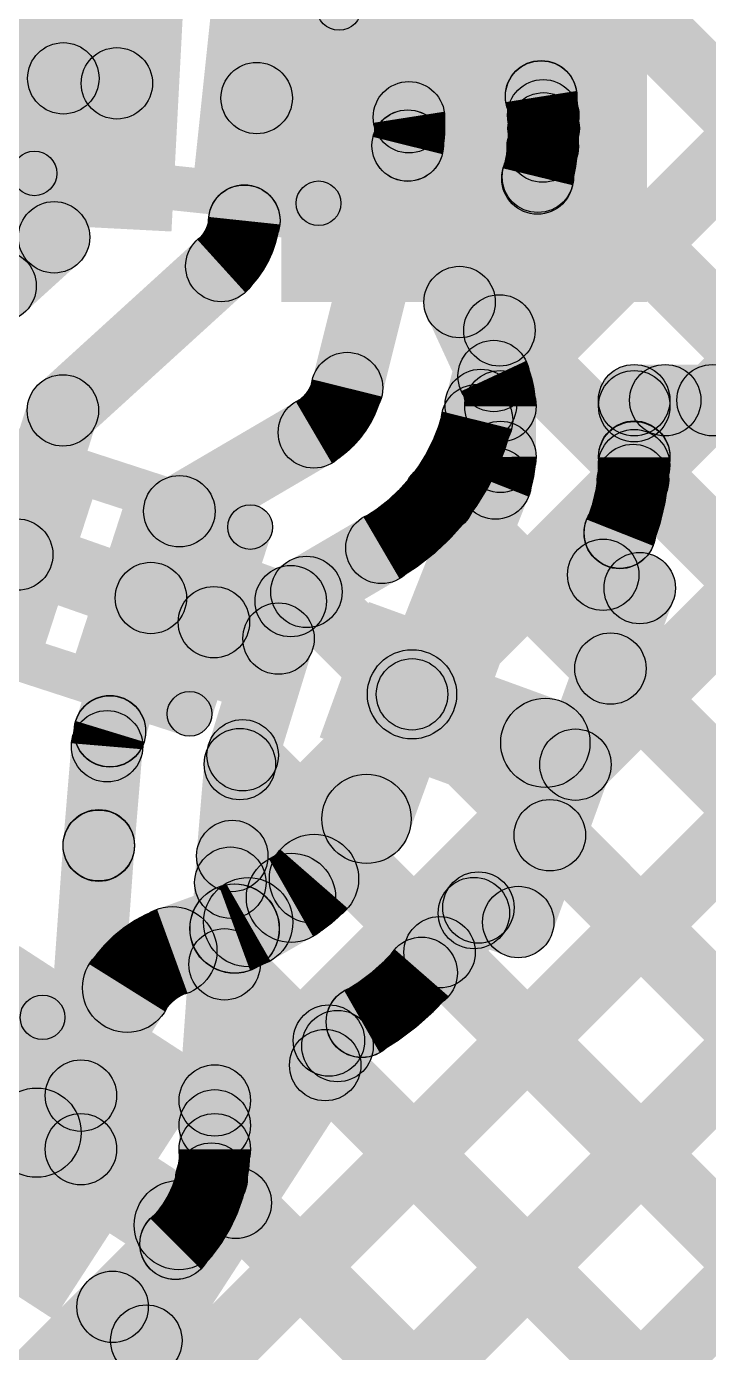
# Model space of a CAD drawing. Header units: millimetres. Extents: x 2.72 to 4.82, y 2.46 to 3.29.
# Drawn here: x 3.9659 to 4.0423, y 2.7142 to 2.8628 of the extents above; entities that cross this region are included whole.
import ezdxf

# ---------------------------------------------------------------- set-up
doc = ezdxf.new("R2010")
doc.units = ezdxf.units.MM
doc.header["$MEASUREMENT"] = 0
for name, color, linetype in [('BottomLayer', 5, 'Continuous'), ('BottomPaste', 16, 'Continuous'), ('BottomSolder', 6, 'Continuous'), ('TopLayer', 1, 'Continuous'), ('TopOverlay', 2, 'Continuous'), ('TopPaste', 8, 'Continuous'), ('TopSolder', 216, 'Continuous')]:
    doc.layers.add(name, color=color, linetype=linetype)

# ---------------------------------------------------------------- blocks, each defined once
blk = doc.blocks.new('CAP_0201_B_15')
at = {"layer": 'BottomLayer'}
for points in [[(-0.01772, 0.00591), (-0.00591, 0.00591), (-0.00591, -0.00591), (-0.01772, -0.00591)], [(0.00591, 0.00591), (0.01772, 0.00591), (0.01772, -0.00591), (0.00591, -0.00591)]]:
    blk.add_hatch(color=5, dxfattribs=at).paths.add_polyline_path(points)
at = {"layer": 'BottomPaste'}
for points in [[(-0.01772, 0.00591), (-0.00591, 0.00591), (-0.00591, -0.00591), (-0.01772, -0.00591)], [(0.00591, 0.00591), (0.01772, 0.00591), (0.01772, -0.00591), (0.00591, -0.00591)]]:
    blk.add_hatch(color=16, dxfattribs=at).paths.add_polyline_path(points)
at = {"layer": 'BottomSolder'}
for points in [[(-0.01988, 0.00807), (-0.00374, 0.00807), (-0.00374, -0.00807), (-0.01988, -0.00807)], [(0.00374, 0.00807), (0.01988, 0.00807), (0.01988, -0.00807), (0.00374, -0.00807)]]:
    blk.add_hatch(color=6, dxfattribs=at).paths.add_polyline_path(points)
blk = doc.blocks.new('R__0402_B_51')
at = {"layer": 'BottomLayer'}
for points in [[(-0.0095, 0.0125), (-0.0095, -0.0125), (-0.0275, -0.0125), (-0.0275, 0.0125)], [(0.0275, 0.0125), (0.0275, -0.0125), (0.0095, -0.0125), (0.0095, 0.0125)]]:
    blk.add_hatch(color=5, dxfattribs=at).paths.add_polyline_path(points)
at = {"layer": 'BottomPaste'}
for points in [[(-0.0095, 0.0125), (-0.0095, -0.0125), (-0.0275, -0.0125), (-0.0275, 0.0125)], [(0.0275, 0.0125), (0.0275, -0.0125), (0.0095, -0.0125), (0.0095, 0.0125)]]:
    blk.add_hatch(color=16, dxfattribs=at).paths.add_polyline_path(points)
at = {"layer": 'BottomSolder'}
for points in [[(-0.0055, 0.0165), (-0.0055, -0.0165), (-0.0315, -0.0165), (-0.0315, 0.0165)], [(0.0315, 0.0165), (0.0315, -0.0165), (0.0055, -0.0165), (0.0055, 0.0165)]]:
    blk.add_hatch(color=6, dxfattribs=at).paths.add_polyline_path(points)
blk = doc.blocks.new('R__0402_B_52')
at = {"layer": 'BottomLayer'}
for points in [[(-0.0095, 0.0125), (-0.0095, -0.0125), (-0.0275, -0.0125), (-0.0275, 0.0125)], [(0.0275, 0.0125), (0.0275, -0.0125), (0.0095, -0.0125), (0.0095, 0.0125)]]:
    blk.add_hatch(color=5, dxfattribs=at).paths.add_polyline_path(points)
at = {"layer": 'BottomPaste'}
for points in [[(-0.0095, 0.0125), (-0.0095, -0.0125), (-0.0275, -0.0125), (-0.0275, 0.0125)], [(0.0275, 0.0125), (0.0275, -0.0125), (0.0095, -0.0125), (0.0095, 0.0125)]]:
    blk.add_hatch(color=16, dxfattribs=at).paths.add_polyline_path(points)
at = {"layer": 'BottomSolder'}
for points in [[(-0.0055, 0.0165), (-0.0055, -0.0165), (-0.0315, -0.0165), (-0.0315, 0.0165)], [(0.0315, 0.0165), (0.0315, -0.0165), (0.0055, -0.0165), (0.0055, 0.0165)]]:
    blk.add_hatch(color=6, dxfattribs=at).paths.add_polyline_path(points)
blk = doc.blocks.new('LED_0201_101')
at = {"layer": 'TopLayer'}
for points in [[(-0.01181, 0.00689), (-0.00394, 0.00689), (-0.00394, -0.00689), (-0.01181, -0.00689)], [(0.00394, 0.00689), (0.01181, 0.00689), (0.01181, -0.00689), (0.00394, -0.00689)]]:
    blk.add_hatch(color=1, dxfattribs=at).paths.add_polyline_path(points)
at = {"layer": 'TopOverlay'}
h = blk.add_hatch(color=2, dxfattribs=at)
edge = h.paths.add_edge_path()
edge.add_arc((-0.016, 0.011), 0.0025, 0, 360)
h = blk.add_hatch(color=2, dxfattribs=at)
edge = h.paths.add_edge_path()
edge.add_arc((-0.016, 0.011), 0.0025, 0, 360)
for points in [[(0.016, 0.0135), (0.016, 0.0085), (-0.016, 0.0085), (-0.016, 0.0135)], [(0.016, -0.013), (0.029, -0.013), (0.029, 0.013), (0.016, 0.013)], [(-0.0185, 0.011), (-0.0135, 0.011), (-0.0135, -0.011), (-0.0185, -0.011)], [(0.013, -0.011), (0.017, -0.011), (0.017, 0.011), (0.013, 0.011)], [(0.016, -0.0085), (0.016, -0.0135), (-0.016, -0.0135), (-0.016, -0.0085)]]:
    blk.add_hatch(color=2, dxfattribs=at).paths.add_polyline_path(points)
h = blk.add_hatch(color=2, dxfattribs=at)
edge = h.paths.add_edge_path()
edge.add_arc((0.016, 0.011), 0.0025, 0, 360)
h = blk.add_hatch(color=2, dxfattribs=at)
edge = h.paths.add_edge_path()
edge.add_arc((-0.016, -0.011), 0.0025, 0, 360)
h = blk.add_hatch(color=2, dxfattribs=at)
edge = h.paths.add_edge_path()
edge.add_arc((-0.016, -0.011), 0.0025, 0, 360)
h = blk.add_hatch(color=2, dxfattribs=at)
edge = h.paths.add_edge_path()
edge.add_arc((0.016, -0.011), 0.0025, 0, 360)
at = {"layer": 'TopPaste'}
for points in [[(-0.01181, 0.00689), (-0.00394, 0.00689), (-0.00394, -0.00689), (-0.01181, -0.00689)], [(0.00394, 0.00689), (0.01181, 0.00689), (0.01181, -0.00689), (0.00394, -0.00689)]]:
    blk.add_hatch(color=8, dxfattribs=at).paths.add_polyline_path(points)
at = {"layer": 'TopSolder'}
for points in [[(-0.01398, 0.00906), (-0.00177, 0.00906), (-0.00177, -0.00906), (-0.01398, -0.00906)], [(0.00177, 0.00906), (0.01398, 0.00906), (0.01398, -0.00906), (0.00177, -0.00906)]]:
    blk.add_hatch(color=216, dxfattribs=at).paths.add_polyline_path(points)
at = {"layer": 'TopOverlay'}
for centre in [(-0.016, 0.011), (-0.016, 0.011), (0.016, 0.011), (-0.016, -0.011), (-0.016, -0.011), (0.016, -0.011)]:
    blk.add_circle(centre, 0.0025, dxfattribs=at)
blk = doc.blocks.new('LED_0201_102')
at = {"layer": 'TopLayer'}
for points in [[(-0.01181, 0.00689), (-0.00394, 0.00689), (-0.00394, -0.00689), (-0.01181, -0.00689)], [(0.00394, 0.00689), (0.01181, 0.00689), (0.01181, -0.00689), (0.00394, -0.00689)]]:
    blk.add_hatch(color=1, dxfattribs=at).paths.add_polyline_path(points)
at = {"layer": 'TopOverlay'}
h = blk.add_hatch(color=2, dxfattribs=at)
edge = h.paths.add_edge_path()
edge.add_arc((-0.016, 0.011), 0.0025, 0, 360)
h = blk.add_hatch(color=2, dxfattribs=at)
edge = h.paths.add_edge_path()
edge.add_arc((-0.016, 0.011), 0.0025, 0, 360)
for points in [[(0.016, 0.0135), (0.016, 0.0085), (-0.016, 0.0085), (-0.016, 0.0135)], [(0.016, -0.013), (0.029, -0.013), (0.029, 0.013), (0.016, 0.013)], [(-0.0185, 0.011), (-0.0135, 0.011), (-0.0135, -0.011), (-0.0185, -0.011)], [(0.013, -0.011), (0.017, -0.011), (0.017, 0.011), (0.013, 0.011)], [(0.016, -0.0085), (0.016, -0.0135), (-0.016, -0.0135), (-0.016, -0.0085)]]:
    blk.add_hatch(color=2, dxfattribs=at).paths.add_polyline_path(points)
h = blk.add_hatch(color=2, dxfattribs=at)
edge = h.paths.add_edge_path()
edge.add_arc((0.016, 0.011), 0.0025, 0, 360)
h = blk.add_hatch(color=2, dxfattribs=at)
edge = h.paths.add_edge_path()
edge.add_arc((-0.016, -0.011), 0.0025, 0, 360)
h = blk.add_hatch(color=2, dxfattribs=at)
edge = h.paths.add_edge_path()
edge.add_arc((-0.016, -0.011), 0.0025, 0, 360)
h = blk.add_hatch(color=2, dxfattribs=at)
edge = h.paths.add_edge_path()
edge.add_arc((0.016, -0.011), 0.0025, 0, 360)
at = {"layer": 'TopPaste'}
for points in [[(-0.01181, 0.00689), (-0.00394, 0.00689), (-0.00394, -0.00689), (-0.01181, -0.00689)], [(0.00394, 0.00689), (0.01181, 0.00689), (0.01181, -0.00689), (0.00394, -0.00689)]]:
    blk.add_hatch(color=8, dxfattribs=at).paths.add_polyline_path(points)
at = {"layer": 'TopSolder'}
for points in [[(-0.01398, 0.00906), (-0.00177, 0.00906), (-0.00177, -0.00906), (-0.01398, -0.00906)], [(0.00177, 0.00906), (0.01398, 0.00906), (0.01398, -0.00906), (0.00177, -0.00906)]]:
    blk.add_hatch(color=216, dxfattribs=at).paths.add_polyline_path(points)
at = {"layer": 'TopOverlay'}
for centre in [(-0.016, 0.011), (-0.016, 0.011), (0.016, 0.011), (-0.016, -0.011), (-0.016, -0.011), (0.016, -0.011)]:
    blk.add_circle(centre, 0.0025, dxfattribs=at)
blk = doc.blocks.new('LED_0201_103')
at = {"layer": 'TopLayer'}
for points in [[(-0.01181, 0.00689), (-0.00394, 0.00689), (-0.00394, -0.00689), (-0.01181, -0.00689)], [(0.00394, 0.00689), (0.01181, 0.00689), (0.01181, -0.00689), (0.00394, -0.00689)]]:
    blk.add_hatch(color=1, dxfattribs=at).paths.add_polyline_path(points)
at = {"layer": 'TopOverlay'}
h = blk.add_hatch(color=2, dxfattribs=at)
edge = h.paths.add_edge_path()
edge.add_arc((-0.016, 0.011), 0.0025, 0, 360)
h = blk.add_hatch(color=2, dxfattribs=at)
edge = h.paths.add_edge_path()
edge.add_arc((-0.016, 0.011), 0.0025, 0, 360)
for points in [[(0.016, 0.0135), (0.016, 0.0085), (-0.016, 0.0085), (-0.016, 0.0135)], [(0.016, -0.013), (0.029, -0.013), (0.029, 0.013), (0.016, 0.013)], [(-0.0185, 0.011), (-0.0135, 0.011), (-0.0135, -0.011), (-0.0185, -0.011)], [(0.013, -0.011), (0.017, -0.011), (0.017, 0.011), (0.013, 0.011)], [(0.016, -0.0085), (0.016, -0.0135), (-0.016, -0.0135), (-0.016, -0.0085)]]:
    blk.add_hatch(color=2, dxfattribs=at).paths.add_polyline_path(points)
h = blk.add_hatch(color=2, dxfattribs=at)
edge = h.paths.add_edge_path()
edge.add_arc((0.016, 0.011), 0.0025, 0, 360)
h = blk.add_hatch(color=2, dxfattribs=at)
edge = h.paths.add_edge_path()
edge.add_arc((-0.016, -0.011), 0.0025, 0, 360)
h = blk.add_hatch(color=2, dxfattribs=at)
edge = h.paths.add_edge_path()
edge.add_arc((-0.016, -0.011), 0.0025, 0, 360)
h = blk.add_hatch(color=2, dxfattribs=at)
edge = h.paths.add_edge_path()
edge.add_arc((0.016, -0.011), 0.0025, 0, 360)
at = {"layer": 'TopPaste'}
for points in [[(-0.01181, 0.00689), (-0.00394, 0.00689), (-0.00394, -0.00689), (-0.01181, -0.00689)], [(0.00394, 0.00689), (0.01181, 0.00689), (0.01181, -0.00689), (0.00394, -0.00689)]]:
    blk.add_hatch(color=8, dxfattribs=at).paths.add_polyline_path(points)
at = {"layer": 'TopSolder'}
for points in [[(-0.01398, 0.00906), (-0.00177, 0.00906), (-0.00177, -0.00906), (-0.01398, -0.00906)], [(0.00177, 0.00906), (0.01398, 0.00906), (0.01398, -0.00906), (0.00177, -0.00906)]]:
    blk.add_hatch(color=216, dxfattribs=at).paths.add_polyline_path(points)
at = {"layer": 'TopOverlay'}
for centre in [(-0.016, 0.011), (-0.016, 0.011), (0.016, 0.011), (-0.016, -0.011), (-0.016, -0.011), (0.016, -0.011)]:
    blk.add_circle(centre, 0.0025, dxfattribs=at)

msp = doc.modelspace()

# ---------------------------------------------------------------- hatches: boundary and pattern name
at = {"layer": 'BottomLayer'}
for points in [[(4.01443, 2.83191), (4.03543, 2.83191), (4.03543, 3.13), (4.01443, 3.13)], [(4.03024, 2.77725), (4.02458, 2.78291), (4.207, 2.96532), (4.21266, 2.95967)], [(3.97171, 2.69327), (3.96606, 2.69892), (4.21585, 2.94871), (4.2215, 2.94305)], [(3.89907, 2.59517), (3.89342, 2.60083), (4.22465, 2.93206), (4.23031, 2.9264)], [(3.92453, 2.59517), (3.91887, 2.60083), (4.23345, 2.91541), (4.23911, 2.90975)], [(3.97402, 2.85669), (3.96604, 2.85725), (3.96801, 2.88528), (3.97599, 2.88472)], [(3.99447, 2.83191), (4.02647, 2.83191), (4.02647, 2.88091), (3.99447, 2.88091)], [(4.0108, 2.83023), (4.01807, 2.83358), (4.02188, 2.8253), (4.01462, 2.82195)], [(4.04561, 2.81808), (4.03996, 2.82373), (4.0436, 2.82738), (4.04926, 2.82173)], [(4.03399, 2.81691), (4.03399, 2.82491), (4.03747, 2.82491), (4.03747, 2.81691)], [(4.03399, 2.81691), (4.03399, 2.82491), (4.03747, 2.82491), (4.03747, 2.81691)], [(4.03747, 2.81691), (4.03747, 2.82491), (4.04643, 2.82491), (4.04643, 2.81691)], [(4.03669, 2.80915), (4.03103, 2.81481), (4.03996, 2.82373), (4.04561, 2.81808)], [(4.023, 2.81456), (4.015, 2.81456), (4.015, 2.82024), (4.023, 2.82024)], [(4.038, 2.81459), (4.03, 2.81459), (4.03, 2.82024), (4.038, 2.82024)], [(4.03115, 2.81081), (4.03681, 2.81647), (4.25245, 2.60083), (4.24679, 2.59517)], [(4.01282, 2.78649), (4.00538, 2.78943), (4.01472, 2.81305), (4.02216, 2.81011)], [(3.95342, 2.80356), (3.95607, 2.81111), (3.98823, 2.79981), (3.98558, 2.79227)], [(4.03424, 2.79988), (4.0268, 2.80282), (4.02866, 2.8075), (4.03609, 2.80456)], [(4.02915, 2.79759), (4.03189, 2.8051), (4.03598, 2.80362), (4.03324, 2.7961)], [(4.02475, 2.76108), (4.01724, 2.76382), (4.03085, 2.80123), (4.03837, 2.79849)], [(4.0285, 2.78801), (4.03416, 2.79366), (4.22699, 2.60083), (4.22134, 2.59517)], [(4.00739, 2.78326), (4.01081, 2.79266), (4.02575, 2.78722), (4.02233, 2.77782)], [(4.0087, 2.77228), (3.9993, 2.77572), (4.0044, 2.78968), (4.0138, 2.78625)], [(4.00189, 2.76399), (3.99436, 2.77058), (4.00024, 2.77729), (4.00776, 2.77071)], [(4.02171, 2.76934), (4.02736, 2.775), (4.20154, 2.60083), (4.19588, 2.59517)], [(3.99324, 2.75809), (3.98827, 2.76677), (3.99306, 2.76951), (3.99802, 2.76083)], [(4.01518, 2.76031), (4.01791, 2.76783), (4.02236, 2.76621), (4.01963, 2.75869)], [(3.98395, 2.75448), (3.98053, 2.76388), (3.98749, 2.76641), (3.99091, 2.75701)], [(3.9909, 2.75701), (3.98749, 2.76641), (3.98752, 2.76642), (3.99093, 2.75702)], [(4.01319, 2.75413), (4.00717, 2.7594), (4.01302, 2.76608), (4.01904, 2.76081)], [(4.00936, 2.75623), (4.01502, 2.76189), (4.17608, 2.60083), (4.17042, 2.59517)], [(3.97127, 2.7362), (3.96279, 2.7415), (3.97293, 2.75773), (3.98141, 2.75243)], [(4.00178, 2.7457), (3.99781, 2.75264), (4.0015, 2.75475), (4.00546, 2.7478)], [(3.97524, 2.70192), (3.96853, 2.70628), (3.9974, 2.75073), (4.00411, 2.74637)], [(3.99655, 2.74359), (4.0022, 2.74925), (4.15062, 2.60083), (4.14497, 2.59517)], [(3.96431, 2.73466), (3.96975, 2.74304), (3.98569, 2.73269), (3.98024, 2.72431)], [(3.95801, 2.71692), (3.94977, 2.72258), (3.96291, 2.74168), (3.97115, 2.73601)], [(3.98652, 2.72816), (3.99218, 2.73382), (4.12517, 2.60083), (4.11951, 2.59517)], [(3.9765, 2.71273), (3.98216, 2.71838), (4.09971, 2.60083), (4.09406, 2.59517)]]:
    msp.add_hatch(color=5, dxfattribs=at).paths.add_polyline_path(points)
h = msp.add_hatch(color=5, dxfattribs=at)
edge = h.paths.add_edge_path()
edge.add_arc((3.97003, 2.85697), 0.004, 0, 360)
h = msp.add_hatch(color=5, dxfattribs=at)
edge = h.paths.add_edge_path()
edge.add_arc((4.01443, 2.83191), 0.004, 0, 360)
h = msp.add_hatch(color=5, dxfattribs=at)
edge = h.paths.add_edge_path()
edge.add_arc((4.01825, 2.82362), 0.004, 0, 360)
h = msp.add_hatch(color=5, dxfattribs=at)
edge = h.paths.add_edge_path()
edge.add_arc((4.01825, 2.82362), 0.004, 0, 360)
h = msp.add_hatch(color=5, dxfattribs=at)
edge = h.paths.add_edge_path()
edge.add_arc((4.019, 2.82024), 0.004, 0, 360)
h = msp.add_hatch(color=5, dxfattribs=at)
edge = h.paths.add_edge_path()
edge.add_arc((4.019, 2.82024), 0.004, 0, 360)
h = msp.add_hatch(color=5, dxfattribs=at)
edge = h.paths.add_edge_path()
edge.add_arc((4.03399, 2.82091), 0.004, 0, 360)
h = msp.add_hatch(color=5, dxfattribs=at)
edge = h.paths.add_edge_path()
edge.add_arc((4.03399, 2.82091), 0.004, 0, 360)
h = msp.add_hatch(color=5, dxfattribs=at)
edge = h.paths.add_edge_path()
edge.add_arc((4.034, 2.82024), 0.004, 0, 360)
h = msp.add_hatch(color=5, dxfattribs=at)
edge = h.paths.add_edge_path()
edge.add_arc((4.03747, 2.82091), 0.004, 0, 360)
h = msp.add_hatch(color=5, dxfattribs=at)
edge = h.paths.add_edge_path()
edge.add_arc((4.03747, 2.82091), 0.004, 0, 360)
h = msp.add_hatch(color=5, dxfattribs=at)
edge = h.paths.add_edge_path()
edge.add_arc((4.03747, 2.82091), 0.004, 0, 360)
h = msp.add_hatch(color=5, dxfattribs=at)
edge = h.paths.add_edge_path()
edge.add_arc((4.04278, 2.82091), 0.004, 0, 360)
h = msp.add_hatch(color=5, dxfattribs=at)
edge = h.paths.add_edge_path()
edge.add_arc((4.04278, 2.82091), 0.004, 0, 360)
h = msp.add_hatch(color=5, dxfattribs=at)
edge = h.paths.add_edge_path()
edge.add_arc((4.019, 2.81456), 0.004, 0, 360)
h = msp.add_hatch(color=5, dxfattribs=at)
edge = h.paths.add_edge_path()
edge.add_arc((4.019, 2.81456), 0.004, 0, 360)
h = msp.add_hatch(color=5, dxfattribs=at)
edge = h.paths.add_edge_path()
edge.add_arc((4.034, 2.81459), 0.004, 0, 360)
h = msp.add_hatch(color=5, dxfattribs=at)
edge = h.paths.add_edge_path()
edge.add_arc((4.034, 2.81452), 0.004, 0, 360)
h = msp.add_hatch(color=5, dxfattribs=at)
edge = h.paths.add_edge_path()
edge.add_arc((4.03398, 2.81364), 0.004, 0, 360)
h = msp.add_hatch(color=5, dxfattribs=at)
edge = h.paths.add_edge_path()
edge.add_arc((4.01844, 2.81158), 0.004, 0, 360)
h = msp.add_hatch(color=5, dxfattribs=at)
edge = h.paths.add_edge_path()
edge.add_arc((4.01844, 2.81158), 0.004, 0, 360)
h = msp.add_hatch(color=5, dxfattribs=at)
edge = h.paths.add_edge_path()
edge.add_arc((4.03386, 2.81198), 0.004, 0, 360)
h = msp.add_hatch(color=5, dxfattribs=at)
edge = h.paths.add_edge_path()
edge.add_arc((4.03237, 2.80603), 0.004, 0, 360)
h = msp.add_hatch(color=5, dxfattribs=at)
edge = h.paths.add_edge_path()
edge.add_arc((4.03239, 2.80607), 0.004, 0, 360)
h = msp.add_hatch(color=5, dxfattribs=at)
edge = h.paths.add_edge_path()
edge.add_arc((4.03052, 2.80135), 0.004, 0, 360)
h = msp.add_hatch(color=5, dxfattribs=at)
edge = h.paths.add_edge_path()
edge.add_arc((4.03052, 2.80135), 0.004, 0, 360)
h = msp.add_hatch(color=5, dxfattribs=at)
edge = h.paths.add_edge_path()
edge.add_arc((4.03461, 2.79986), 0.004, 0, 360)
h = msp.add_hatch(color=5, dxfattribs=at)
edge = h.paths.add_edge_path()
edge.add_arc((4.03461, 2.79986), 0.004, 0, 360)
h = msp.add_hatch(color=5, dxfattribs=at)
edge = h.paths.add_edge_path()
edge.add_arc((3.9869, 2.79604), 0.004, 0, 360)
h = msp.add_hatch(color=5, dxfattribs=at)
edge = h.paths.add_edge_path()
edge.add_arc((4.03133, 2.79084), 0.004, 0, 360)
h = msp.add_hatch(color=5, dxfattribs=at)
edge = h.paths.add_edge_path()
edge.add_arc((4.0091, 2.78796), 0.005, 0, 360)
h = msp.add_hatch(color=5, dxfattribs=at)
edge = h.paths.add_edge_path()
edge.add_arc((4.0091, 2.78796), 0.005, 0, 360)
h = msp.add_hatch(color=5, dxfattribs=at)
edge = h.paths.add_edge_path()
edge.add_arc((4.0091, 2.78796), 0.004, 0, 360)
h = msp.add_hatch(color=5, dxfattribs=at)
edge = h.paths.add_edge_path()
edge.add_arc((4.02404, 2.78252), 0.005, 0, 360)
h = msp.add_hatch(color=5, dxfattribs=at)
edge = h.paths.add_edge_path()
edge.add_arc((4.02741, 2.78008), 0.004, 0, 360)
h = msp.add_hatch(color=5, dxfattribs=at)
edge = h.paths.add_edge_path()
edge.add_arc((4.004, 2.774), 0.005, 0, 360)
h = msp.add_hatch(color=5, dxfattribs=at)
edge = h.paths.add_edge_path()
edge.add_arc((4.004, 2.774), 0.005, 0, 360)
h = msp.add_hatch(color=5, dxfattribs=at)
edge = h.paths.add_edge_path()
edge.add_arc((4.02454, 2.77217), 0.004, 0, 360)
h = msp.add_hatch(color=5, dxfattribs=at)
edge = h.paths.add_edge_path()
edge.add_arc((3.99812, 2.76728), 0.005, 0, 360)
h = msp.add_hatch(color=5, dxfattribs=at)
edge = h.paths.add_edge_path()
edge.add_arc((3.99812, 2.76728), 0.005, 0, 360)
h = msp.add_hatch(color=5, dxfattribs=at)
edge = h.paths.add_edge_path()
edge.add_arc((3.99812, 2.76728), 0.005, 0, 360)
h = msp.add_hatch(color=5, dxfattribs=at)
edge = h.paths.add_edge_path()
edge.add_arc((3.99812, 2.76728), 0.005, 0, 360)
h = msp.add_hatch(color=5, dxfattribs=at)
edge = h.paths.add_edge_path()
edge.add_arc((3.99554, 2.76517), 0.005, 0, 360)
h = msp.add_hatch(color=5, dxfattribs=at)
edge = h.paths.add_edge_path()
edge.add_arc((3.99554, 2.76517), 0.005, 0, 360)
h = msp.add_hatch(color=5, dxfattribs=at)
edge = h.paths.add_edge_path()
edge.add_arc((4.01654, 2.76407), 0.004, 0, 360)
h = msp.add_hatch(color=5, dxfattribs=at)
edge = h.paths.add_edge_path()
edge.add_arc((3.9892, 2.76171), 0.005, 0, 360)
h = msp.add_hatch(color=5, dxfattribs=at)
edge = h.paths.add_edge_path()
edge.add_arc((3.9892, 2.76171), 0.005, 0, 360)
h = msp.add_hatch(color=5, dxfattribs=at)
edge = h.paths.add_edge_path()
edge.add_arc((3.98923, 2.76172), 0.005, 0, 360)
h = msp.add_hatch(color=5, dxfattribs=at)
edge = h.paths.add_edge_path()
edge.add_arc((3.98923, 2.76172), 0.005, 0, 360)
h = msp.add_hatch(color=5, dxfattribs=at)
edge = h.paths.add_edge_path()
edge.add_arc((3.99075, 2.76243), 0.005, 0, 360)
h = msp.add_hatch(color=5, dxfattribs=at)
edge = h.paths.add_edge_path()
edge.add_arc((3.99075, 2.76243), 0.005, 0, 360)
h = msp.add_hatch(color=5, dxfattribs=at)
edge = h.paths.add_edge_path()
edge.add_arc((4.01603, 2.76345), 0.004, 0, 360)
h = msp.add_hatch(color=5, dxfattribs=at)
edge = h.paths.add_edge_path()
edge.add_arc((4.021, 2.76245), 0.004, 0, 360)
h = msp.add_hatch(color=5, dxfattribs=at)
edge = h.paths.add_edge_path()
edge.add_arc((4.021, 2.76245), 0.004, 0, 360)
h = msp.add_hatch(color=5, dxfattribs=at)
edge = h.paths.add_edge_path()
edge.add_arc((3.98224, 2.75918), 0.005, 0, 360)
h = msp.add_hatch(color=5, dxfattribs=at)
edge = h.paths.add_edge_path()
edge.add_arc((3.98224, 2.75918), 0.005, 0, 360)
h = msp.add_hatch(color=5, dxfattribs=at)
edge = h.paths.add_edge_path()
edge.add_arc((4.01219, 2.75906), 0.004, 0, 360)
h = msp.add_hatch(color=5, dxfattribs=at)
edge = h.paths.add_edge_path()
edge.add_arc((3.97717, 2.75508), 0.005, 0, 360)
h = msp.add_hatch(color=5, dxfattribs=at)
edge = h.paths.add_edge_path()
edge.add_arc((3.97717, 2.75508), 0.005, 0, 360)
h = msp.add_hatch(color=5, dxfattribs=at)
edge = h.paths.add_edge_path()
edge.add_arc((4.01018, 2.75676), 0.004, 0, 360)
h = msp.add_hatch(color=5, dxfattribs=at)
edge = h.paths.add_edge_path()
edge.add_arc((4.01018, 2.75676), 0.004, 0, 360)
h = msp.add_hatch(color=5, dxfattribs=at)
edge = h.paths.add_edge_path()
edge.add_arc((4.00348, 2.75127), 0.004, 0, 360)
h = msp.add_hatch(color=5, dxfattribs=at)
edge = h.paths.add_edge_path()
edge.add_arc((4.00349, 2.75128), 0.004, 0, 360)
h = msp.add_hatch(color=5, dxfattribs=at)
edge = h.paths.add_edge_path()
edge.add_arc((3.99979, 2.74917), 0.004, 0, 360)
h = msp.add_hatch(color=5, dxfattribs=at)
edge = h.paths.add_edge_path()
edge.add_arc((4.00075, 2.74855), 0.004, 0, 360)
h = msp.add_hatch(color=5, dxfattribs=at)
edge = h.paths.add_edge_path()
edge.add_arc((3.99937, 2.74642), 0.004, 0, 360)
h = msp.add_hatch(color=5, dxfattribs=at)
edge = h.paths.add_edge_path()
edge.add_arc((3.96703, 2.73885), 0.005, 0, 360)
h = msp.add_hatch(color=5, dxfattribs=at)
edge = h.paths.add_edge_path()
edge.add_arc((3.96703, 2.73885), 0.005, 0, 360)
h = msp.add_hatch(color=5, dxfattribs=at)
edge = h.paths.add_edge_path()
edge.add_arc((3.96703, 2.73885), 0.005, 0, 360)
h = msp.add_hatch(color=5, dxfattribs=at)
edge = h.paths.add_edge_path()
edge.add_arc((3.98935, 2.73099), 0.004, 0, 360)
h = msp.add_hatch(color=5, dxfattribs=at)
edge = h.paths.add_edge_path()
edge.add_arc((3.98297, 2.7285), 0.005, 0, 360)
h = msp.add_hatch(color=5, dxfattribs=at)
edge = h.paths.add_edge_path()
edge.add_arc((3.97933, 2.71556), 0.004, 0, 360)
at = {"layer": 'TopLayer'}
for points in [[(4.02663, 2.85), (4.02097, 2.85566), (4.20074, 3.03543), (4.20639, 3.02977)], [(4.01964, 2.81756), (4.01398, 2.82321), (4.2087, 3.01793), (4.21436, 3.01228)], [(3.99157, 2.76404), (3.98591, 2.76969), (4.21631, 3.00009), (4.22197, 2.99443)], [(3.98983, 2.73684), (3.98417, 2.74249), (4.22601, 2.98433), (4.23166, 2.97867)], [(3.83747, 2.55902), (3.83181, 2.56468), (4.23526, 2.96812), (4.24091, 2.96247)], [(3.86292, 2.55901), (3.85726, 2.56467), (4.24404, 2.95145), (4.2497, 2.9458)], [(3.88836, 2.559), (3.8827, 2.56466), (4.25345, 2.9354), (4.25911, 2.92975)], [(4.01527, 2.88212), (4.02317, 2.88336), (4.02751, 2.85559), (4.01961, 2.85436)], [(4.00045, 2.87981), (4.00835, 2.88104), (4.0127, 2.85323), (4.0048, 2.85199)], [(4.01703, 2.87584), (4.02269, 2.8815), (4.33973, 2.56446), (4.33407, 2.55881)], [(3.98001, 2.85599), (3.97205, 2.85683), (3.97374, 2.87276), (3.9817, 2.87192)], [(3.99429, 2.84065), (3.98633, 2.84145), (3.98771, 2.85517), (3.99567, 2.85436)], [(4.02093, 2.84649), (4.02658, 2.85215), (4.31426, 2.56447), (4.3086, 2.55882)], [(4.0057, 2.82131), (3.99794, 2.82325), (4.00473, 2.8504), (4.01249, 2.84846)], [(4.0125, 2.84849), (4.00472, 2.85036), (4.00472, 2.85037), (4.0125, 2.84851)], [(4.02026, 2.81771), (4.0125, 2.81965), (4.01927, 2.84672), (4.02703, 2.84478)], [(3.95889, 2.8362), (3.95973, 2.84416), (3.96941, 2.84314), (3.96858, 2.83518)], [(3.96257, 2.82791), (3.95719, 2.83382), (3.9663, 2.84212), (3.97169, 2.8362)], [(3.99428, 2.84061), (3.98633, 2.84144), (3.98633, 2.84146), (3.99429, 2.84063)], [(3.97267, 2.81681), (3.96729, 2.82273), (3.98504, 2.83889), (3.99043, 2.83298)], [(4.01606, 2.8259), (4.02172, 2.83155), (4.28879, 2.56448), (4.28314, 2.55883)], [(3.96868, 2.8024), (3.96105, 2.80482), (3.96616, 2.82098), (3.97379, 2.81857)], [(3.98505, 2.80502), (3.98101, 2.81192), (3.99608, 2.82075), (4.00012, 2.81385)], [(4.00932, 2.80718), (4.01498, 2.81284), (4.26333, 2.5645), (4.25767, 2.55884)], [(3.98364, 2.7975), (3.97604, 2.79999), (3.97923, 2.80972), (3.98683, 2.80723)], [(3.99753, 2.79495), (3.99349, 2.80185), (4.00366, 2.80781), (4.0077, 2.80091)], [(3.99445, 2.79661), (4.0001, 2.80226), (4.23786, 2.56451), (4.2322, 2.55885)], [(3.97908, 2.78265), (3.97143, 2.785), (3.97602, 2.79992), (3.98366, 2.79757)], [(3.99794, 2.79296), (3.99034, 2.79545), (3.99171, 2.79965), (3.99931, 2.79716)], [(3.99364, 2.77897), (3.98599, 2.78132), (3.99031, 2.79538), (3.99796, 2.79303)], [(3.97907, 2.78262), (3.97142, 2.78498), (3.97143, 2.785), (3.97908, 2.78265)], [(3.98729, 2.7783), (3.99295, 2.78396), (4.21239, 2.56452), (4.20673, 2.55886)], [(3.97799, 2.77071), (3.97002, 2.77138), (3.97094, 2.78247), (3.97891, 2.78181)], [(3.99294, 2.76952), (3.98497, 2.77018), (3.98583, 2.78047), (3.9938, 2.77981)], [(3.97599, 2.74272), (3.96801, 2.74328), (3.97001, 2.77128), (3.97799, 2.77072)], [(3.97799, 2.77068), (3.97001, 2.77132), (3.97002, 2.77137), (3.97799, 2.77072)], [(3.99099, 2.74218), (3.98301, 2.74275), (3.98497, 2.77014), (3.99295, 2.76957)], [(3.98526, 2.75488), (3.99092, 2.76054), (4.18692, 2.56453), (4.18127, 2.55887)], [(3.976, 2.737), (3.968, 2.737), (3.968, 2.743), (3.976, 2.743)], [(3.991, 2.737), (3.983, 2.737), (3.983, 2.74246), (3.991, 2.74246)], [(3.94783, 2.70717), (3.94217, 2.71283), (3.96917, 2.73983), (3.97483, 2.73417)], [(3.98381, 2.73088), (3.98946, 2.73653), (4.16146, 2.56454), (4.1558, 2.55888)], [(3.95844, 2.69657), (3.95278, 2.70223), (3.97977, 2.72922), (3.98543, 2.72356)], [(3.97272, 2.71651), (3.97838, 2.72216), (4.13599, 2.56455), (4.13033, 2.55889)]]:
    msp.add_hatch(color=1, dxfattribs=at).paths.add_polyline_path(points)
h = msp.add_hatch(color=1, dxfattribs=at)
edge = h.paths.add_edge_path()
edge.add_arc((3.97603, 2.85641), 0.004, 0, 360)
h = msp.add_hatch(color=1, dxfattribs=at)
edge = h.paths.add_edge_path()
edge.add_arc((3.99169, 2.85476), 0.004, 0, 360)
h = msp.add_hatch(color=1, dxfattribs=at)
edge = h.paths.add_edge_path()
edge.add_arc((4.02356, 2.85497), 0.004, 0, 360)
h = msp.add_hatch(color=1, dxfattribs=at)
edge = h.paths.add_edge_path()
edge.add_arc((4.02357, 2.85493), 0.004, 0, 360)
h = msp.add_hatch(color=1, dxfattribs=at)
edge = h.paths.add_edge_path()
edge.add_arc((4.0238, 2.85283), 0.004, 0, 360)
h = msp.add_hatch(color=1, dxfattribs=at)
edge = h.paths.add_edge_path()
edge.add_arc((4.00875, 2.85261), 0.004, 0, 360)
h = msp.add_hatch(color=1, dxfattribs=at)
edge = h.paths.add_edge_path()
edge.add_arc((4.00875, 2.85261), 0.004, 0, 360)
h = msp.add_hatch(color=1, dxfattribs=at)
edge = h.paths.add_edge_path()
edge.add_arc((4.02385, 2.85137), 0.004, 0, 360)
h = msp.add_hatch(color=1, dxfattribs=at)
edge = h.paths.add_edge_path()
edge.add_arc((4.02385, 2.85137), 0.004, 0, 360)
h = msp.add_hatch(color=1, dxfattribs=at)
edge = h.paths.add_edge_path()
edge.add_arc((4.00861, 2.84944), 0.004, 0, 360)
h = msp.add_hatch(color=1, dxfattribs=at)
edge = h.paths.add_edge_path()
edge.add_arc((4.00861, 2.84944), 0.004, 0, 360)
h = msp.add_hatch(color=1, dxfattribs=at)
edge = h.paths.add_edge_path()
edge.add_arc((4.00861, 2.84943), 0.004, 0, 360)
h = msp.add_hatch(color=1, dxfattribs=at)
edge = h.paths.add_edge_path()
edge.add_arc((4.00861, 2.84943), 0.004, 0, 360)
h = msp.add_hatch(color=1, dxfattribs=at)
edge = h.paths.add_edge_path()
edge.add_arc((4.02375, 2.84932), 0.004, 0, 360)
h = msp.add_hatch(color=1, dxfattribs=at)
edge = h.paths.add_edge_path()
edge.add_arc((4.02315, 2.84575), 0.004, 0, 360)
h = msp.add_hatch(color=1, dxfattribs=at)
edge = h.paths.add_edge_path()
edge.add_arc((4.0232, 2.84594), 0.004, 0, 360)
h = msp.add_hatch(color=1, dxfattribs=at)
edge = h.paths.add_edge_path()
edge.add_arc((3.99031, 2.84102), 0.004, 0, 360)
h = msp.add_hatch(color=1, dxfattribs=at)
edge = h.paths.add_edge_path()
edge.add_arc((3.99031, 2.84102), 0.004, 0, 360)
h = msp.add_hatch(color=1, dxfattribs=at)
edge = h.paths.add_edge_path()
edge.add_arc((3.99031, 2.84105), 0.004, 0, 360)
h = msp.add_hatch(color=1, dxfattribs=at)
edge = h.paths.add_edge_path()
edge.add_arc((3.99031, 2.84105), 0.004, 0, 360)
h = msp.add_hatch(color=1, dxfattribs=at)
edge = h.paths.add_edge_path()
edge.add_arc((3.96899, 2.83916), 0.004, 0, 360)
h = msp.add_hatch(color=1, dxfattribs=at)
edge = h.paths.add_edge_path()
edge.add_arc((3.96899, 2.83916), 0.004, 0, 360)
h = msp.add_hatch(color=1, dxfattribs=at)
edge = h.paths.add_edge_path()
edge.add_arc((3.98773, 2.83594), 0.004, 0, 360)
h = msp.add_hatch(color=1, dxfattribs=at)
edge = h.paths.add_edge_path()
edge.add_arc((3.98773, 2.83594), 0.004, 0, 360)
h = msp.add_hatch(color=1, dxfattribs=at)
edge = h.paths.add_edge_path()
edge.add_arc((3.963, 2.83371), 0.004, 0, 360)
h = msp.add_hatch(color=1, dxfattribs=at)
edge = h.paths.add_edge_path()
edge.add_arc((4.01889, 2.82873), 0.004, 0, 360)
h = msp.add_hatch(color=1, dxfattribs=at)
edge = h.paths.add_edge_path()
edge.add_arc((4.00182, 2.82228), 0.004, 0, 360)
h = msp.add_hatch(color=1, dxfattribs=at)
edge = h.paths.add_edge_path()
edge.add_arc((4.00182, 2.82228), 0.004, 0, 360)
h = msp.add_hatch(color=1, dxfattribs=at)
edge = h.paths.add_edge_path()
edge.add_arc((4.01681, 2.82038), 0.004, 0, 360)
h = msp.add_hatch(color=1, dxfattribs=at)
edge = h.paths.add_edge_path()
edge.add_arc((3.96998, 2.81977), 0.004, 0, 360)
h = msp.add_hatch(color=1, dxfattribs=at)
edge = h.paths.add_edge_path()
edge.add_arc((3.96998, 2.81977), 0.004, 0, 360)
h = msp.add_hatch(color=1, dxfattribs=at)
edge = h.paths.add_edge_path()
edge.add_arc((4.01638, 2.81868), 0.004, 0, 360)
h = msp.add_hatch(color=1, dxfattribs=at)
edge = h.paths.add_edge_path()
edge.add_arc((4.01638, 2.81867), 0.004, 0, 360)
h = msp.add_hatch(color=1, dxfattribs=at)
edge = h.paths.add_edge_path()
edge.add_arc((3.9981, 2.8173), 0.004, 0, 360)
h = msp.add_hatch(color=1, dxfattribs=at)
edge = h.paths.add_edge_path()
edge.add_arc((3.9981, 2.8173), 0.004, 0, 360)
h = msp.add_hatch(color=1, dxfattribs=at)
edge = h.paths.add_edge_path()
edge.add_arc((4.01215, 2.81001), 0.004, 0, 360)
h = msp.add_hatch(color=1, dxfattribs=at)
edge = h.paths.add_edge_path()
edge.add_arc((3.98303, 2.80847), 0.004, 0, 360)
h = msp.add_hatch(color=1, dxfattribs=at)
edge = h.paths.add_edge_path()
edge.add_arc((3.98303, 2.80847), 0.004, 0, 360)
h = msp.add_hatch(color=1, dxfattribs=at)
edge = h.paths.add_edge_path()
edge.add_arc((3.96486, 2.80361), 0.004, 0, 360)
h = msp.add_hatch(color=1, dxfattribs=at)
edge = h.paths.add_edge_path()
edge.add_arc((4.00568, 2.80436), 0.004, 0, 360)
h = msp.add_hatch(color=1, dxfattribs=at)
edge = h.paths.add_edge_path()
edge.add_arc((4.00568, 2.80436), 0.004, 0, 360)
h = msp.add_hatch(color=1, dxfattribs=at)
edge = h.paths.add_edge_path()
edge.add_arc((3.99727, 2.79943), 0.004, 0, 360)
h = msp.add_hatch(color=1, dxfattribs=at)
edge = h.paths.add_edge_path()
edge.add_arc((3.97984, 2.79875), 0.004, 0, 360)
h = msp.add_hatch(color=1, dxfattribs=at)
edge = h.paths.add_edge_path()
edge.add_arc((3.97984, 2.79875), 0.004, 0, 360)
h = msp.add_hatch(color=1, dxfattribs=at)
edge = h.paths.add_edge_path()
edge.add_arc((3.99551, 2.7984), 0.004, 0, 360)
h = msp.add_hatch(color=1, dxfattribs=at)
edge = h.paths.add_edge_path()
edge.add_arc((3.99551, 2.7984), 0.004, 0, 360)
h = msp.add_hatch(color=1, dxfattribs=at)
edge = h.paths.add_edge_path()
edge.add_arc((3.99414, 2.7942), 0.004, 0, 360)
h = msp.add_hatch(color=1, dxfattribs=at)
edge = h.paths.add_edge_path()
edge.add_arc((3.99414, 2.7942), 0.004, 0, 360)
h = msp.add_hatch(color=1, dxfattribs=at)
edge = h.paths.add_edge_path()
edge.add_arc((3.97525, 2.7838), 0.004, 0, 360)
h = msp.add_hatch(color=1, dxfattribs=at)
edge = h.paths.add_edge_path()
edge.add_arc((3.97525, 2.7838), 0.004, 0, 360)
h = msp.add_hatch(color=1, dxfattribs=at)
edge = h.paths.add_edge_path()
edge.add_arc((3.97525, 2.78383), 0.004, 0, 360)
h = msp.add_hatch(color=1, dxfattribs=at)
edge = h.paths.add_edge_path()
edge.add_arc((3.97525, 2.78383), 0.004, 0, 360)
h = msp.add_hatch(color=1, dxfattribs=at)
edge = h.paths.add_edge_path()
edge.add_arc((3.97493, 2.78214), 0.004, 0, 360)
h = msp.add_hatch(color=1, dxfattribs=at)
edge = h.paths.add_edge_path()
edge.add_arc((3.97493, 2.78214), 0.004, 0, 360)
h = msp.add_hatch(color=1, dxfattribs=at)
edge = h.paths.add_edge_path()
edge.add_arc((3.98981, 2.78014), 0.004, 0, 360)
h = msp.add_hatch(color=1, dxfattribs=at)
edge = h.paths.add_edge_path()
edge.add_arc((3.98981, 2.78014), 0.004, 0, 360)
h = msp.add_hatch(color=1, dxfattribs=at)
edge = h.paths.add_edge_path()
edge.add_arc((3.99012, 2.78113), 0.004, 0, 360)
h = msp.add_hatch(color=1, dxfattribs=at)
edge = h.paths.add_edge_path()
edge.add_arc((3.974, 2.77105), 0.004, 0, 360)
h = msp.add_hatch(color=1, dxfattribs=at)
edge = h.paths.add_edge_path()
edge.add_arc((3.974, 2.77105), 0.004, 0, 360)
h = msp.add_hatch(color=1, dxfattribs=at)
edge = h.paths.add_edge_path()
edge.add_arc((3.974, 2.771), 0.004, 0, 360)
h = msp.add_hatch(color=1, dxfattribs=at)
edge = h.paths.add_edge_path()
edge.add_arc((3.974, 2.771), 0.004, 0, 360)
h = msp.add_hatch(color=1, dxfattribs=at)
edge = h.paths.add_edge_path()
edge.add_arc((3.98896, 2.76985), 0.004, 0, 360)
h = msp.add_hatch(color=1, dxfattribs=at)
edge = h.paths.add_edge_path()
edge.add_arc((3.98896, 2.76985), 0.004, 0, 360)
h = msp.add_hatch(color=1, dxfattribs=at)
edge = h.paths.add_edge_path()
edge.add_arc((3.98874, 2.76686), 0.004, 0, 360)
h = msp.add_hatch(color=1, dxfattribs=at)
edge = h.paths.add_edge_path()
edge.add_arc((3.98809, 2.75771), 0.004, 0, 360)
h = msp.add_hatch(color=1, dxfattribs=at)
edge = h.paths.add_edge_path()
edge.add_arc((3.972, 2.743), 0.004, 0, 360)
h = msp.add_hatch(color=1, dxfattribs=at)
edge = h.paths.add_edge_path()
edge.add_arc((3.972, 2.743), 0.004, 0, 360)
h = msp.add_hatch(color=1, dxfattribs=at)
edge = h.paths.add_edge_path()
edge.add_arc((3.987, 2.74246), 0.004, 0, 360)
h = msp.add_hatch(color=1, dxfattribs=at)
edge = h.paths.add_edge_path()
edge.add_arc((3.987, 2.74246), 0.004, 0, 360)
h = msp.add_hatch(color=1, dxfattribs=at)
edge = h.paths.add_edge_path()
edge.add_arc((3.987, 2.73967), 0.004, 0, 360)
h = msp.add_hatch(color=1, dxfattribs=at)
edge = h.paths.add_edge_path()
edge.add_arc((3.972, 2.737), 0.004, 0, 360)
h = msp.add_hatch(color=1, dxfattribs=at)
edge = h.paths.add_edge_path()
edge.add_arc((3.972, 2.737), 0.004, 0, 360)
h = msp.add_hatch(color=1, dxfattribs=at)
edge = h.paths.add_edge_path()
edge.add_arc((3.987, 2.737), 0.004, 0, 360)
h = msp.add_hatch(color=1, dxfattribs=at)
edge = h.paths.add_edge_path()
edge.add_arc((3.987, 2.737), 0.004, 0, 360)
h = msp.add_hatch(color=1, dxfattribs=at)
edge = h.paths.add_edge_path()
edge.add_arc((3.987, 2.737), 0.004, 0, 360)
h = msp.add_hatch(color=1, dxfattribs=at)
edge = h.paths.add_edge_path()
edge.add_arc((3.98663, 2.73371), 0.004, 0, 360)
h = msp.add_hatch(color=1, dxfattribs=at)
edge = h.paths.add_edge_path()
edge.add_arc((3.9826, 2.72639), 0.004, 0, 360)
h = msp.add_hatch(color=1, dxfattribs=at)
edge = h.paths.add_edge_path()
edge.add_arc((3.98261, 2.7264), 0.004, 0, 360)
h = msp.add_hatch(color=1, dxfattribs=at)
edge = h.paths.add_edge_path()
edge.add_arc((3.98261, 2.72639), 0.004, 0, 360)
h = msp.add_hatch(color=1, dxfattribs=at)
edge = h.paths.add_edge_path()
edge.add_arc((3.97555, 2.71934), 0.004, 0, 360)

# ---------------------------------------------------------------- linework, layer by layer
at = {"layer": 'BottomLayer'}
for points, const_width in [([(4.01825, 2.82362, -0.109447), (4.019, 2.82024)], 0.008), ([(4.019, 2.81456, -0.095667), (4.01844, 2.81158)], 0.008), ([(4.034, 2.81452, -0.094416), (4.03239, 2.80607)], 0.008), ([(3.99812, 2.76728, -0.084035), (3.99554, 2.76517)], 0.01), ([(3.99075, 2.76243, -0.042186), (3.98923, 2.76172)], 0.01), ([(3.97717, 2.75508, -0.167397), (3.98224, 2.75918)], 0.01), ([(4.01018, 2.75676, -0.083703), (4.00349, 2.75128)], 0.008)]:
    msp.add_lwpolyline(points, format="xyb", dxfattribs=dict(at, const_width=const_width))
for centre, radius in [((3.97003, 2.85697), 0.004), ((4.01443, 2.83191), 0.004), ((4.01825, 2.82362), 0.004), ((4.01825, 2.82362), 0.004), ((4.019, 2.82024), 0.004), ((4.019, 2.82024), 0.004), ((4.03399, 2.82091), 0.004), ((4.03399, 2.82091), 0.004), ((4.034, 2.82024), 0.004), ((4.03747, 2.82091), 0.004), ((4.03747, 2.82091), 0.004), ((4.03747, 2.82091), 0.004), ((4.04278, 2.82091), 0.004), ((4.04278, 2.82091), 0.004), ((4.019, 2.81456), 0.004), ((4.019, 2.81456), 0.004), ((4.034, 2.81459), 0.004), ((4.034, 2.81452), 0.004), ((4.03398, 2.81364), 0.004), ((4.01844, 2.81158), 0.004), ((4.01844, 2.81158), 0.004), ((4.03386, 2.81198), 0.004), ((4.03237, 2.80603), 0.004), ((4.03239, 2.80607), 0.004), ((4.03052, 2.80135), 0.004), ((4.03052, 2.80135), 0.004), ((4.03461, 2.79986), 0.004), ((4.03461, 2.79986), 0.004), ((3.9869, 2.79604), 0.004), ((4.03133, 2.79084), 0.004), ((4.0091, 2.78796), 0.005), ((4.0091, 2.78796), 0.005), ((4.0091, 2.78796), 0.004), ((4.02404, 2.78252), 0.005), ((4.02741, 2.78008), 0.004), ((4.004, 2.774), 0.005), ((4.004, 2.774), 0.005), ((4.02454, 2.77217), 0.004), ((3.99812, 2.76728), 0.005), ((3.99812, 2.76728), 0.005), ((3.99812, 2.76728), 0.005), ((3.99812, 2.76728), 0.005), ((3.99554, 2.76517), 0.005), ((3.99554, 2.76517), 0.005), ((4.01654, 2.76407), 0.004), ((3.9892, 2.76171), 0.005), ((3.9892, 2.76171), 0.005), ((3.98923, 2.76172), 0.005), ((3.98923, 2.76172), 0.005), ((3.99075, 2.76243), 0.005), ((3.99075, 2.76243), 0.005), ((4.01603, 2.76345), 0.004), ((4.021, 2.76245), 0.004), ((4.021, 2.76245), 0.004), ((3.98224, 2.75918), 0.005), ((3.98224, 2.75918), 0.005), ((4.01219, 2.75906), 0.004), ((3.97717, 2.75508), 0.005), ((3.97717, 2.75508), 0.005), ((4.01018, 2.75676), 0.004), ((4.01018, 2.75676), 0.004), ((4.00348, 2.75127), 0.004), ((4.00349, 2.75128), 0.004), ((3.99979, 2.74917), 0.004), ((4.00075, 2.74855), 0.004), ((3.99937, 2.74642), 0.004), ((3.96703, 2.73885), 0.005), ((3.96703, 2.73885), 0.005), ((3.96703, 2.73885), 0.005), ((3.98935, 2.73099), 0.004), ((3.98297, 2.7285), 0.005), ((3.97933, 2.71556), 0.004)]:
    msp.add_circle(centre, radius, dxfattribs=at)
at = {"layer": 'TopLayer', "const_width": 0.008}
for points in [[(4.02357, 2.85493, -0.038954), (4.02385, 2.85137)], [(4.00875, 2.85261, -0.10012), (4.00861, 2.84944)], [(4.02385, 2.85137, -0.05959), (4.0232, 2.84594)], [(3.99031, 2.84102, -0.184118), (3.98773, 2.83594)], [(4.00182, 2.82228, -0.202226), (3.9981, 2.8173)], [(4.01638, 2.81867, -0.202226), (4.00568, 2.80436)], [(3.97493, 2.78214, -0.05301), (3.97525, 2.7838)], [(3.987, 2.737, -0.198764), (3.98261, 2.7264)], [(3.987, 2.737, -0.198912), (3.98261, 2.72639)]]:
    msp.add_lwpolyline(points, format="xyb", dxfattribs=at)
at = {"layer": 'TopLayer'}
for centre in [(3.97603, 2.85641), (3.99169, 2.85476), (4.02356, 2.85497), (4.02357, 2.85493), (4.0238, 2.85283), (4.00875, 2.85261), (4.00875, 2.85261), (4.02385, 2.85137), (4.02385, 2.85137), (4.00861, 2.84944), (4.00861, 2.84944), (4.00861, 2.84943), (4.00861, 2.84943), (4.02375, 2.84932), (4.02315, 2.84575), (4.0232, 2.84594), (3.99031, 2.84105), (3.99031, 2.84105), (3.99031, 2.84102), (3.99031, 2.84102), (3.96899, 2.83916), (3.96899, 2.83916), (3.98773, 2.83594), (3.98773, 2.83594), (3.963, 2.83371), (4.01889, 2.82873), (4.00182, 2.82228), (4.00182, 2.82228), (4.01681, 2.82038), (3.96998, 2.81977), (3.96998, 2.81977), (4.01638, 2.81868), (4.01638, 2.81867), (3.9981, 2.8173), (3.9981, 2.8173), (4.01215, 2.81001), (3.98303, 2.80847), (3.98303, 2.80847), (3.96486, 2.80361), (4.00568, 2.80436), (4.00568, 2.80436), (3.99727, 2.79943), (3.97984, 2.79875), (3.97984, 2.79875), (3.99551, 2.7984), (3.99551, 2.7984), (3.99414, 2.7942), (3.99414, 2.7942), (3.97525, 2.78383), (3.97525, 2.78383), (3.97525, 2.7838), (3.97525, 2.7838), (3.97493, 2.78214), (3.97493, 2.78214), (3.98981, 2.78014), (3.98981, 2.78014), (3.99012, 2.78113), (3.974, 2.77105), (3.974, 2.77105), (3.974, 2.771), (3.974, 2.771), (3.98896, 2.76985), (3.98896, 2.76985), (3.98874, 2.76686), (3.98809, 2.75771), (3.972, 2.743), (3.972, 2.743), (3.987, 2.74246), (3.987, 2.74246), (3.987, 2.73967), (3.972, 2.737), (3.972, 2.737), (3.987, 2.737), (3.987, 2.737), (3.987, 2.737), (3.98663, 2.73371), (3.9826, 2.72639), (3.98261, 2.7264), (3.98261, 2.72639), (3.97555, 2.71934)]:
    msp.add_circle(centre, 0.004, dxfattribs=at)

# ---------------------------------------------------------------- block references
for name, p, rotation in [('R__0402_B_51', (3.9885, 2.856), 177), ('LED_0201_101', (3.98386, 2.85559), 174), ('LED_0201_102', (3.97235, 2.80118), 162), ('CAP_0201_B_15', (3.998, 2.792), 340.0000000000001), ('R__0402_B_52', (3.95152, 2.74892), 147), ('LED_0201_103', (3.94829, 2.75126), 147)]:
    msp.add_blockref(name, p, dxfattribs=dict(rotation=rotation))

doc.saveas('drawing.dxf')
